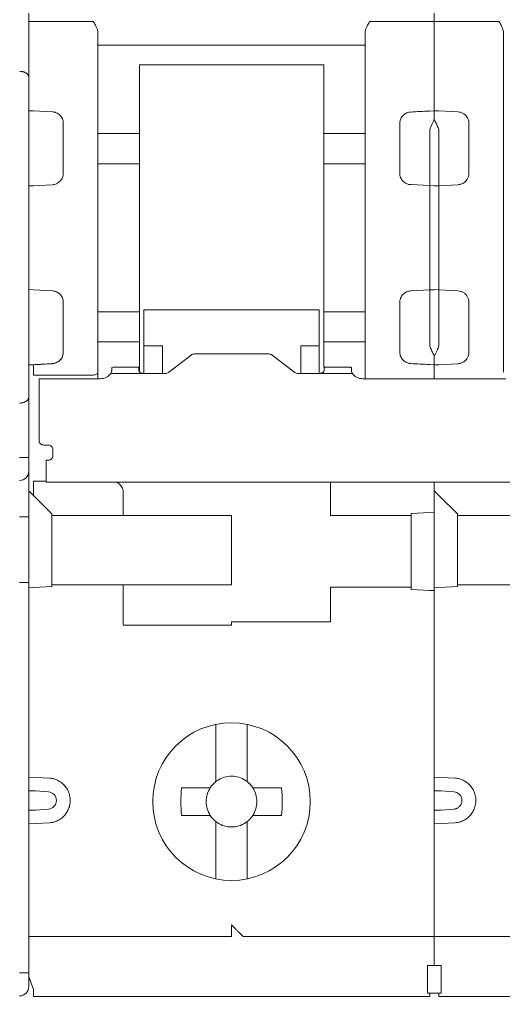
# Model space of a CAD drawing. Header units: millimetres. Extents: x 1359 to 3577, y 1336 to 3557.
# Drawn here: x 3147.09 to 3168.09, y 2687.53 to 2729.9 of the extents above; entities that cross this region are included whole.
import ezdxf

# ---------------------------------------------------------------- set-up
doc = ezdxf.new("R2010")
doc.units = ezdxf.units.MM
doc.layers.add('000-PI-Oprema', color=30, linetype='Continuous', lineweight=5)

msp = doc.modelspace()

# ---------------------------------------------------------------- linework, layer by layer
at = {"layer": '000-PI-Oprema', "color": 0, "lineweight": 0}
for p, q in [((3147.491, 2729.814), (3147.491, 2754.131)), ((3165.091, 2753.981), (3165.091, 2729.814)), ((3147.691, 2729.814), (3147.491, 2729.814)), ((3147.691, 2729.814), (3150.291, 2729.814)), ((3162.291, 2729.814), (3164.891, 2729.814)), ((3165.091, 2729.814), (3164.891, 2729.814)), ((3165.091, 2729.814), (3165.091, 2728.572)), ((3165.291, 2729.814), (3165.091, 2729.814)), ((3165.291, 2729.814), (3167.891, 2729.814)), ((3150.491, 2728.783), (3162.091, 2728.783)), ((3165.091, 2728.572), (3165.091, 2725.939)), ((3152.291, 2727.937), (3160.291, 2727.937)), ((3147.537, 2725.938), (3147.509, 2725.939)), ((3147.691, 2725.933), (3147.537, 2725.938)), ((3148.517, 2725.892), (3147.691, 2725.935)), ((3147.691, 2725.933), (3147.691, 2725.935)), ((3148.517, 2725.886), (3148.517, 2725.892)), ((3164.891, 2725.928), (3165.072, 2725.937)), ((3165.137, 2725.938), (3165.109, 2725.939)), ((3165.291, 2725.933), (3165.137, 2725.938)), ((3166.117, 2725.892), (3165.291, 2725.935)), ((3166.117, 2725.892), (3166.117, 2725.886)), ((3147.491, 2722.679), (3147.491, 2725.556)), ((3150.491, 2724.948), (3152.291, 2724.948)), ((3162.091, 2724.948), (3160.291, 2724.948)), ((3164.891, 2725.119), (3164.891, 2722.692)), ((3165.291, 2722.69), (3165.291, 2725.121)), ((3150.491, 2723.637), (3152.291, 2723.637)), ((3160.291, 2723.637), (3162.091, 2723.637)), ((3147.491, 2722.679), (3147.691, 2722.69)), ((3147.691, 2722.69), (3148.517, 2722.733)), ((3164.891, 2722.692), (3164.065, 2722.735)), ((3164.891, 2722.692), (3165.091, 2722.681)), ((3165.291, 2722.69), (3165.091, 2722.679)), ((3166.117, 2722.733), (3165.291, 2722.69)), ((3147.691, 2718.173), (3147.491, 2718.183)), ((3147.491, 2717.131), (3147.491, 2718.183)), ((3148.517, 2718.129), (3147.691, 2718.173)), ((3164.065, 2718.128), (3164.891, 2718.171)), ((3165.091, 2718.181), (3164.891, 2718.171)), ((3164.891, 2718.171), (3164.891, 2715.743)), ((3165.091, 2718.183), (3165.291, 2718.173)), ((3165.291, 2718.173), (3166.117, 2718.129)), ((3165.291, 2715.741), (3165.291, 2718.173)), ((3152.491, 2717.302), (3152.491, 2715.751)), ((3160.091, 2717.302), (3152.491, 2717.302)), ((3160.091, 2715.751), (3160.091, 2717.302)), ((3150.491, 2717.225), (3152.291, 2717.225)), ((3162.091, 2717.225), (3160.291, 2717.225)), ((3152.291, 2715.915), (3150.491, 2715.915)), ((3152.291, 2714.631), (3152.291, 2715.915)), ((3153.291, 2715.751), (3152.491, 2715.751)), ((3152.491, 2714.549), (3152.491, 2715.751)), ((3153.291, 2714.549), (3153.291, 2715.751)), ((3160.091, 2715.751), (3159.291, 2715.751)), ((3159.291, 2714.549), (3159.291, 2715.751)), ((3160.091, 2715.751), (3160.091, 2714.549)), ((3160.291, 2714.824), (3160.291, 2715.915)), ((3160.291, 2715.915), (3162.091, 2715.915)), ((3153.55, 2714.594), (3154.533, 2715.347)), ((3154.674, 2715.392), (3157.908, 2715.392)), ((3158.05, 2715.347), (3159.033, 2714.594)), ((3147.509, 2714.923), (3148.517, 2714.976)), ((3147.691, 2714.927), (3147.691, 2714.929)), ((3148.517, 2714.97), (3148.517, 2714.976)), ((3151.091, 2714.726), (3151.091, 2714.804)), ((3152.074, 2714.822), (3151.291, 2714.822)), ((3152.274, 2714.804), (3152.274, 2714.726)), ((3160.308, 2714.804), (3160.308, 2714.726)), ((3161.292, 2714.822), (3160.508, 2714.822)), ((3161.492, 2714.804), (3161.492, 2714.726)), ((3162.091, 2714.331), (3162.091, 2714.754)), ((3165.072, 2714.925), (3164.891, 2714.935)), ((3165.091, 2714.924), (3165.091, 2714.32)), ((3165.137, 2714.924), (3165.291, 2714.929)), ((3165.291, 2714.927), (3166.117, 2714.97)), ((3165.291, 2714.929), (3165.291, 2714.927)), ((3150.291, 2714.479), (3147.691, 2714.479)), ((3147.941, 2713.707), (3147.941, 2714.32)), ((3147.941, 2714.32), (3150.591, 2714.32)), ((3150.491, 2714.602), (3150.491, 2714.32)), ((3152.474, 2714.549), (3151.049, 2714.549)), ((3152.474, 2714.549), (3153.408, 2714.549)), ((3159.174, 2714.549), (3160.108, 2714.549)), ((3161.533, 2714.549), (3160.108, 2714.549)), ((3161.992, 2714.32), (3168.191, 2714.32)), ((3147.941, 2713.05), (3147.941, 2711.641)), ((3148.341, 2711.442), (3148.141, 2711.442)), ((3147.491, 2710.731), (3147.491, 2711.048)), ((3148.541, 2710.993), (3148.541, 2711.242)), ((3147.491, 2709.457), (3147.491, 2710.731)), ((3148.241, 2710.788), (3148.341, 2710.788)), ((3148.241, 2710.744), (3148.241, 2710.788)), ((3148.241, 2710.744), (3148.241, 2710.655)), ((3148.241, 2709.881), (3147.691, 2709.881)), ((3148.241, 2709.833), (3152.341, 2709.833)), ((3152.341, 2709.834), (3177.841, 2709.834)), ((3160.591, 2708.381), (3160.591, 2709.834)), ((3165.091, 2709.834), (3165.091, 2709.457)), ((3147.491, 2705.281), (3147.491, 2709.457)), ((3147.491, 2709.457), (3147.691, 2709.257)), ((3147.691, 2709.257), (3147.691, 2709.381)), ((3147.691, 2709.257), (3148.491, 2708.457)), ((3151.591, 2708.381), (3151.591, 2709.381)), ((3165.091, 2709.457), (3165.291, 2709.257)), ((3165.091, 2708.534), (3165.091, 2709.457)), ((3165.291, 2709.257), (3166.091, 2708.457)), ((3148.491, 2708.457), (3148.491, 2708.381)), ((3151.591, 2708.381), (3148.491, 2708.381)), ((3148.491, 2708.381), (3148.491, 2705.381)), ((3151.591, 2708.381), (3151.991, 2708.381)), ((3151.991, 2708.381), (3156.291, 2708.381)), ((3156.291, 2708.381), (3156.291, 2705.381)), ((3160.991, 2708.381), (3160.591, 2708.381)), ((3160.991, 2708.381), (3164.091, 2708.381)), ((3164.091, 2708.481), (3164.891, 2708.523)), ((3164.091, 2708.481), (3164.091, 2708.381)), ((3164.091, 2708.381), (3164.091, 2705.281)), ((3165.091, 2708.534), (3164.891, 2708.523)), ((3165.091, 2708.534), (3165.091, 2705.281)), ((3166.091, 2708.457), (3166.091, 2708.381)), ((3166.091, 2708.381), (3169.191, 2708.381)), ((3166.091, 2708.381), (3166.091, 2705.381)), ((3147.491, 2706.281), (3147.486, 2706.286)), ((3147.491, 2705.253), (3147.691, 2705.263)), ((3147.491, 2705.253), (3147.491, 2697.358)), ((3148.491, 2705.305), (3147.691, 2705.263)), ((3148.491, 2705.381), (3148.491, 2705.305)), ((3151.591, 2705.381), (3148.491, 2705.381)), ((3151.591, 2703.631), (3151.591, 2705.381)), ((3151.591, 2705.381), (3151.991, 2705.381)), ((3156.291, 2705.381), (3151.991, 2705.381)), ((3160.991, 2705.281), (3160.591, 2705.281)), ((3160.591, 2705.281), (3160.591, 2703.781)), ((3164.091, 2705.281), (3160.991, 2705.281)), ((3164.091, 2705.181), (3164.091, 2705.281)), ((3164.891, 2705.139), (3164.091, 2705.181)), ((3164.891, 2705.139), (3165.091, 2705.129)), ((3165.091, 2705.253), (3165.091, 2705.281)), ((3165.091, 2705.253), (3165.291, 2705.263)), ((3165.091, 2705.253), (3165.091, 2705.129)), ((3165.091, 2697.358), (3165.091, 2705.129)), ((3166.091, 2705.305), (3165.291, 2705.263)), ((3166.091, 2705.381), (3166.091, 2705.305)), ((3169.191, 2705.381), (3166.091, 2705.381)), ((3156.291, 2703.781), (3156.291, 2703.631)), ((3160.591, 2703.781), (3156.291, 2703.781)), ((3156.291, 2703.631), (3151.591, 2703.631)), ((3147.486, 2701.276), (3147.491, 2701.281)), ((3155.616, 2699.32), (3155.616, 2699.257)), ((3155.616, 2699.257), (3155.616, 2697.138)), ((3156.966, 2699.257), (3156.966, 2699.32)), ((3156.966, 2697.138), (3156.966, 2699.257)), ((3147.491, 2697.184), (3147.491, 2697.357)), ((3165.091, 2697.358), (3165.091, 2694.705)), ((3148.401, 2697.003), (3147.491, 2697.041)), ((3155.616, 2697.138), (3155.616, 2696.85)), ((3156.966, 2697.138), (3156.966, 2696.85)), ((3166.001, 2697.003), (3165.091, 2697.041)), ((3154.127, 2696.581), (3154.985, 2696.581)), ((3158.455, 2696.581), (3157.597, 2696.581)), ((3147.491, 2695.609), (3147.491, 2696.454)), ((3147.791, 2696.454), (3148.349, 2696.405)), ((3165.391, 2696.454), (3165.949, 2696.405)), ((3148.349, 2695.658), (3147.791, 2695.609)), ((3165.391, 2695.609), (3165.949, 2695.658)), ((3154.985, 2695.381), (3154.127, 2695.381)), ((3158.455, 2695.381), (3157.597, 2695.381)), ((3147.491, 2695.022), (3148.401, 2695.06)), ((3155.616, 2695.113), (3155.616, 2694.825)), ((3155.616, 2694.825), (3155.616, 2692.705)), ((3156.966, 2695.113), (3156.966, 2694.825)), ((3156.966, 2692.705), (3156.966, 2694.825)), ((3165.091, 2695.022), (3166.001, 2695.06)), ((3147.491, 2694.705), (3147.491, 2694.759)), ((3147.491, 2694.705), (3147.491, 2690.981)), ((3165.091, 2690.981), (3165.091, 2694.705)), ((3155.616, 2692.705), (3155.616, 2692.631)), ((3156.966, 2692.631), (3156.966, 2692.705)), ((3147.491, 2690.981), (3147.491, 2688.381)), ((3165.091, 2690.981), (3165.091, 2688.881)), ((3147.491, 2690.131), (3156.291, 2690.131)), ((3165.091, 2690.131), (3156.791, 2690.131)), ((3173.891, 2690.131), (3165.091, 2690.131)), ((3165.391, 2688.881), (3164.791, 2688.881)), ((3147.491, 2688.381), (3147.691, 2687.832)), ((3164.891, 2687.681), (3164.791, 2687.681)), ((3165.291, 2687.681), (3164.891, 2687.681)), ((3165.391, 2687.681), (3165.291, 2687.681)), ((3152.491, 2687.531), (3147.691, 2687.531)), ((3160.111, 2687.531), (3152.491, 2687.531)), ((3164.891, 2687.531), (3160.111, 2687.531)), ((3170.091, 2687.531), (3165.291, 2687.531))]:
    msp.add_line(p, q, dxfattribs=at)
at = {"layer": '000-PI-Oprema', "color": 0, "linetype": 'ByBlock', "lineweight": 0}
for p, q in [((3147.491, 2754.007), (3147.491, 2727.396)), ((3147.491, 2754.007), (3147.491, 2727.396)), ((3147.491, 2727.396), (3147.491, 2713.518)), ((3147.491, 2713.518), (3147.491, 2710.907)), ((3147.491, 2710.907), (3147.091, 2710.907)), ((3147.491, 2710.907), (3147.491, 2710.307)), ((3147.491, 2710.307), (3147.491, 2708.332)), ((3147.491, 2708.332), (3147.091, 2708.332)), ((3147.491, 2708.332), (3147.491, 2705.482)), ((3147.091, 2705.482), (3147.491, 2705.482)), ((3147.491, 2705.482), (3147.491, 2688.557)), ((3147.491, 2688.557), (3147.091, 2688.557)), ((3147.491, 2688.557), (3147.491, 2687.957))]:
    msp.add_line(p, q, dxfattribs=at)
at = {"layer": '000-PI-Oprema', "color": 0, "lineweight": 0, "flags": 128}
msp.add_lwpolyline([(3150.491, 2714.602), (3150.487, 2714.578), (3150.476, 2714.555), (3150.458, 2714.534), (3150.433, 2714.515), (3150.402, 2714.5), (3150.368, 2714.489), (3150.33, 2714.482), (3150.291, 2714.479)], dxfattribs=at)
at = {"layer": '000-PI-Oprema', "color": 0, "lineweight": 0}
msp.add_circle((3156.291, 2695.981), 3.418, dxfattribs=at)
at = {"layer": '000-PI-Oprema', "color": 0, "linetype": 'ByBlock', "lineweight": 0}
for centre in [(3147.091, 2710.307), (3147.091, 2687.957)]:
    msp.add_arc(centre, 0.4, 270, 0, dxfattribs=at)
at = {"layer": '000-PI-Oprema', "color": 0, "lineweight": 0}
for start, end in [(136.9319, 146.9443), (135, 136.9319), (133.0681, 135), (123.0557, 133.0681), (46.9319, 56.9443), (33.0557, 43.0681), (213.0557, 223.0681), (223.0681, 225), (315, 316.9319), (316.9319, 326.9443), (225, 226.9319), (226.9319, 236.9443), (303.0557, 313.0681)]:
    msp.add_arc((3156.291, 2695.981), 1.1, start, end, dxfattribs=at)
for points, knots in [([(3147.491, 2728.572), (3147.491, 2728.586), (3147.491, 2728.612), (3147.491, 2728.659), (3147.491, 2728.712), (3147.491, 2728.792), (3147.491, 2728.907), (3147.491, 2729.067), (3147.491, 2729.243), (3147.491, 2729.43), (3147.491, 2729.621), (3147.491, 2729.75), (3147.491, 2729.814)], [0, 0, 0, 0, 0.061391, 0.122427, 0.18342, 0.24468, 0.372209, 0.500076, 0.627605, 0.755472, 0.877481, 1, 1, 1, 1]), ([(3150.291, 2729.814), (3150.325, 2729.761), (3150.372, 2729.687), (3150.423, 2729.588), (3150.457, 2729.51), (3150.484, 2729.423), (3150.489, 2729.356), (3150.491, 2729.324)], [0, 0, 0, 0, 0.350015, 0.493309, 0.624855, 0.821183, 1, 1, 1, 1]), ([(3162.091, 2729.324), (3162.092, 2729.345), (3162.094, 2729.389), (3162.109, 2729.455), (3162.13, 2729.521), (3162.16, 2729.588), (3162.211, 2729.687), (3162.258, 2729.762), (3162.291, 2729.814)], [0, 0, 0, 0, 0.117446, 0.242847, 0.378002, 0.506391, 0.652474, 1, 1, 1, 1]), ([(3167.891, 2729.814), (3167.925, 2729.761), (3167.972, 2729.687), (3168.023, 2729.587), (3168.057, 2729.51), (3168.084, 2729.423), (3168.089, 2729.356), (3168.091, 2729.324)], [0, 0, 0, 0, 0.350596, 0.493868, 0.625405, 0.821427, 1, 1, 1, 1]), ([(3150.491, 2729.17), (3150.491, 2729.13), (3150.491, 2729.049), (3150.491, 2728.918), (3150.491, 2728.778), (3150.491, 2728.631), (3150.491, 2728.475), (3150.491, 2728.31), (3150.491, 2728.138), (3150.491, 2727.897), (3150.491, 2727.578), (3150.491, 2727.167), (3150.491, 2726.73), (3150.491, 2726.417), (3150.491, 2726.26)], [0, 0, 0, 0, 0.062736, 0.125281, 0.187695, 0.250043, 0.312387, 0.374792, 0.437318, 0.500031, 0.625212, 0.749931, 0.874692, 1, 1, 1, 1]), ([(3162.091, 2729.17), (3162.091, 2729.18), (3162.091, 2729.199), (3162.091, 2729.235), (3162.091, 2729.277), (3162.091, 2729.308), (3162.091, 2729.324)], [0, 0, 0, 0, 0.251193, 0.5, 0.748807, 1, 1, 1, 1]), ([(3162.091, 2726.108), (3162.091, 2726.192), (3162.091, 2726.358), (3162.091, 2726.6), (3162.091, 2726.835), (3162.091, 2727.062), (3162.091, 2727.282), (3162.091, 2727.495), (3162.091, 2727.701), (3162.091, 2727.965), (3162.091, 2728.274), (3162.091, 2728.61), (3162.091, 2728.914), (3162.091, 2729.085), (3162.091, 2729.17)], [0, 0, 0, 0, 0.062754, 0.125301, 0.187708, 0.250043, 0.312375, 0.374772, 0.437302, 0.500033, 0.625237, 0.749935, 0.874674, 1, 1, 1, 1]), ([(3168.091, 2729.324), (3168.091, 2729.308), (3168.091, 2729.277), (3168.091, 2729.235), (3168.091, 2729.199), (3168.091, 2729.18), (3168.091, 2729.17)], [0, 0, 0, 0, 0.251193, 0.5, 0.748807, 1, 1, 1, 1]), ([(3168.091, 2729.17), (3168.091, 2729.13), (3168.091, 2729.049), (3168.091, 2728.918), (3168.091, 2728.778), (3168.091, 2728.631), (3168.091, 2728.475), (3168.091, 2728.31), (3168.091, 2728.138), (3168.091, 2727.897), (3168.091, 2727.578), (3168.091, 2727.167), (3168.091, 2726.73), (3168.091, 2726.417), (3168.091, 2726.26)], [0, 0, 0, 0, 0.062736, 0.125281, 0.187695, 0.250043, 0.312387, 0.374792, 0.437318, 0.500031, 0.625212, 0.749931, 0.874692, 1, 1, 1, 1]), ([(3147.491, 2725.939), (3147.491, 2726.01), (3147.491, 2726.153), (3147.491, 2726.359), (3147.491, 2726.56), (3147.491, 2726.755), (3147.491, 2726.943), (3147.491, 2727.126), (3147.491, 2727.302), (3147.491, 2727.529), (3147.491, 2727.795), (3147.491, 2728.085), (3147.491, 2728.348), (3147.491, 2728.497), (3147.491, 2728.572)], [0, 0, 0, 0, 0.062728, 0.125271, 0.18769, 0.250045, 0.312396, 0.374804, 0.437328, 0.500029, 0.625194, 0.749922, 0.874696, 1, 1, 1, 1]), ([(3152.291, 2727.937), (3152.291, 2727.896), (3152.291, 2727.813), (3152.291, 2727.695), (3152.291, 2727.582), (3152.291, 2727.439), (3152.291, 2727.274), (3152.291, 2727.166), (3152.291, 2727.113)], [0, 0, 0, 0, 0.125424, 0.250193, 0.374902, 0.500146, 0.749703, 1, 1, 1, 1]), ([(3160.291, 2727.113), (3160.291, 2727.139), (3160.291, 2727.191), (3160.291, 2727.279), (3160.291, 2727.373), (3160.291, 2727.508), (3160.291, 2727.692), (3160.291, 2727.855), (3160.291, 2727.937)], [0, 0, 0, 0, 0.125424, 0.250193, 0.374902, 0.500146, 0.749703, 1, 1, 1, 1]), ([(3160.291, 2724.948), (3160.291, 2725.019), (3160.291, 2725.161), (3160.291, 2725.367), (3160.291, 2725.568), (3160.291, 2725.764), (3160.291, 2725.954), (3160.291, 2726.2), (3160.291, 2726.492), (3160.291, 2726.819), (3160.291, 2727.015), (3160.291, 2727.113)], [0, 0, 0, 0, 0.083508, 0.166833, 0.25006, 0.333277, 0.416572, 0.500032, 0.666688, 0.83311, 1, 1, 1, 1]), ([(3150.491, 2726.26), (3150.491, 2726.196), (3150.491, 2726.069), (3150.491, 2725.87), (3150.491, 2725.668), (3150.491, 2725.46), (3150.491, 2725.248), (3150.491, 2725.031), (3150.491, 2724.809), (3150.491, 2724.658), (3150.491, 2724.583)], [0, 0, 0, 0, 0.12575, 0.250858, 0.375537, 0.5, 0.624463, 0.749142, 0.87425, 1, 1, 1, 1]), ([(3168.091, 2726.26), (3168.091, 2726.196), (3168.091, 2726.069), (3168.091, 2725.87), (3168.091, 2725.668), (3168.091, 2725.46), (3168.091, 2725.248), (3168.091, 2725.031), (3168.091, 2724.809), (3168.091, 2724.658), (3168.091, 2724.583)], [0, 0, 0, 0, 0.12575, 0.250858, 0.375537, 0.5, 0.624463, 0.749142, 0.87425, 1, 1, 1, 1]), ([(3148.517, 2725.892), (3148.537, 2725.89), (3148.576, 2725.887), (3148.632, 2725.874), (3148.698, 2725.85), (3148.77, 2725.811), (3148.844, 2725.752), (3148.907, 2725.678), (3148.954, 2725.591), (3148.985, 2725.495), (3148.989, 2725.428), (3148.991, 2725.394)], [0, 0, 0, 0, 0.071618, 0.143308, 0.216363, 0.334035, 0.455285, 0.587191, 0.721903, 0.860899, 1, 1, 1, 1]), ([(3162.091, 2724.715), (3162.091, 2724.786), (3162.091, 2724.928), (3162.091, 2725.136), (3162.091, 2725.34), (3162.091, 2725.539), (3162.091, 2725.734), (3162.091, 2725.924), (3162.091, 2726.047), (3162.091, 2726.108)], [0, 0, 0, 0, 0.143512, 0.28637, 0.428834, 0.571166, 0.71363, 0.856488, 1, 1, 1, 1]), ([(3163.591, 2725.385), (3163.592, 2725.408), (3163.594, 2725.453), (3163.608, 2725.519), (3163.634, 2725.593), (3163.677, 2725.671), (3163.739, 2725.745), (3163.813, 2725.804), (3163.894, 2725.847), (3163.978, 2725.876), (3164.036, 2725.882), (3164.065, 2725.885)], [0, 0, 0, 0, 0.093221, 0.185813, 0.279137, 0.41434, 0.546905, 0.668022, 0.785627, 0.893606, 1, 1, 1, 1]), ([(3166.591, 2725.394), (3166.59, 2725.417), (3166.589, 2725.462), (3166.574, 2725.528), (3166.549, 2725.601), (3166.506, 2725.678), (3166.437, 2725.76), (3166.345, 2725.829), (3166.233, 2725.878), (3166.155, 2725.888), (3166.117, 2725.892)], [0, 0, 0, 0, 0.092601, 0.18543, 0.278489, 0.413813, 0.545287, 0.709927, 0.860804, 1, 1, 1, 1]), ([(3164.891, 2725.119), (3164.904, 2725.151), (3164.931, 2725.22), (3164.977, 2725.326), (3165.031, 2725.442), (3165.07, 2725.516), (3165.091, 2725.555)], [0, 0, 0, 0, 0.193415, 0.424448, 0.693252, 1, 1, 1, 1]), ([(3165.291, 2725.121), (3165.279, 2725.153), (3165.254, 2725.216), (3165.215, 2725.307), (3165.175, 2725.394), (3165.133, 2725.478), (3165.105, 2725.53), (3165.091, 2725.556)], [0, 0, 0, 0, 0.194202, 0.390464, 0.589612, 0.792498, 1, 1, 1, 1]), ([(3152.291, 2724.948), (3152.291, 2724.899), (3152.291, 2724.801), (3152.291, 2724.585), (3152.291, 2724.346), (3152.291, 2724.101), (3152.291, 2723.881), (3152.291, 2723.716), (3152.291, 2723.66), (3152.291, 2723.637)], [0, 0, 0, 0, 0.150243, 0.300485, 0.450729, 0.600973, 0.751216, 0.901461, 1, 1, 1, 1]), ([(3160.291, 2724.948), (3160.291, 2724.899), (3160.291, 2724.801), (3160.291, 2724.585), (3160.291, 2724.346), (3160.291, 2724.101), (3160.291, 2723.881), (3160.291, 2723.716), (3160.291, 2723.66), (3160.291, 2723.637)], [0, 0, 0, 0, 0.150243, 0.300485, 0.450729, 0.600973, 0.751216, 0.901461, 1, 1, 1, 1]), ([(3148.991, 2723.232), (3148.991, 2723.352), (3148.991, 2723.591), (3148.991, 2723.946), (3148.991, 2724.299), (3148.991, 2724.531), (3148.991, 2724.647)], [0, 0, 0, 0, 0.2501, 0.5, 0.7499, 1, 1, 1, 1]), ([(3150.491, 2724.583), (3150.491, 2724.472), (3150.491, 2724.25), (3150.491, 2723.915), (3150.491, 2723.577), (3150.491, 2723.237), (3150.491, 2722.895), (3150.491, 2722.316), (3150.491, 2721.496), (3150.491, 2720.431), (3150.491, 2719.367), (3150.491, 2718.431), (3150.491, 2717.625), (3150.491, 2716.946), (3150.491, 2716.502), (3150.491, 2716.28)], [0, 0, 0, 0, 0.041447, 0.082829, 0.124176, 0.16552, 0.206891, 0.248321, 0.374134, 0.500011, 0.625824, 0.751702, 0.834467, 0.91715, 1, 1, 1, 1]), ([(3162.091, 2716.148), (3162.091, 2716.262), (3162.091, 2716.49), (3162.091, 2716.835), (3162.091, 2717.183), (3162.091, 2717.533), (3162.091, 2717.887), (3162.091, 2718.484), (3162.091, 2719.331), (3162.091, 2720.431), (3162.091, 2721.531), (3162.091, 2722.498), (3162.091, 2723.33), (3162.091, 2724.03), (3162.091, 2724.486), (3162.091, 2724.715)], [0, 0, 0, 0, 0.041431, 0.082793, 0.124119, 0.165441, 0.206793, 0.248207, 0.374079, 0.500012, 0.625883, 0.751817, 0.834548, 0.917188, 1, 1, 1, 1]), ([(3168.091, 2724.583), (3168.091, 2724.472), (3168.091, 2724.25), (3168.091, 2723.915), (3168.091, 2723.577), (3168.091, 2723.237), (3168.091, 2722.895), (3168.091, 2722.316), (3168.091, 2721.496), (3168.091, 2720.431), (3168.091, 2719.367), (3168.091, 2718.431), (3168.091, 2717.625), (3168.091, 2716.946), (3168.091, 2716.502), (3168.091, 2716.28)], [0, 0, 0, 0, 0.041447, 0.082829, 0.124176, 0.16552, 0.206891, 0.248321, 0.374134, 0.500011, 0.625824, 0.751702, 0.834467, 0.91715, 1, 1, 1, 1]), ([(3152.291, 2723.637), (3152.291, 2723.554), (3152.291, 2723.387), (3152.291, 2723.132), (3152.291, 2722.875), (3152.291, 2722.615), (3152.291, 2722.352), (3152.291, 2721.905), (3152.291, 2721.265), (3152.291, 2720.431), (3152.291, 2719.598), (3152.291, 2718.869), (3152.291, 2718.247), (3152.291, 2717.728), (3152.291, 2717.393), (3152.291, 2717.225)], [0, 0, 0, 0, 0.041319, 0.082538, 0.123706, 0.164869, 0.206076, 0.247373, 0.373654, 0.500018, 0.626299, 0.752662, 0.835118, 0.917437, 1, 1, 1, 1]), ([(3160.291, 2723.637), (3160.291, 2722.63), (3160.291, 2721.531), (3160.291, 2719.332), (3160.291, 2718.233), (3160.291, 2717.225)], [0, 0, 0, 0, 0.5, 0.5, 1, 1, 1, 1]), ([(3148.991, 2723.232), (3148.991, 2723.211), (3148.989, 2723.169), (3148.976, 2723.106), (3148.953, 2723.035), (3148.914, 2722.96), (3148.855, 2722.885), (3148.783, 2722.822), (3148.701, 2722.775), (3148.611, 2722.743), (3148.549, 2722.736), (3148.517, 2722.733)], [0, 0, 0, 0, 0.085507, 0.170147, 0.255273, 0.381189, 0.506725, 0.630753, 0.754527, 0.877113, 1, 1, 1, 1]), ([(3164.065, 2722.735), (3164.044, 2722.737), (3164.002, 2722.74), (3163.941, 2722.756), (3163.873, 2722.782), (3163.8, 2722.824), (3163.728, 2722.887), (3163.669, 2722.961), (3163.625, 2723.046), (3163.596, 2723.138), (3163.593, 2723.202), (3163.591, 2723.234)], [0, 0, 0, 0, 0.082209, 0.16366, 0.245689, 0.369303, 0.493372, 0.618767, 0.744744, 0.872104, 1, 1, 1, 1]), ([(3166.117, 2722.733), (3166.138, 2722.735), (3166.179, 2722.739), (3166.24, 2722.754), (3166.298, 2722.776), (3166.354, 2722.806), (3166.406, 2722.842), (3166.465, 2722.897), (3166.527, 2722.978), (3166.58, 2723.095), (3166.587, 2723.185), (3166.591, 2723.232)], [0, 0, 0, 0, 0.080411, 0.161533, 0.243405, 0.326066, 0.409552, 0.493901, 0.642123, 0.810797, 1, 1, 1, 1]), ([(3147.491, 2718.183), (3147.491, 2718.289), (3147.491, 2718.502), (3147.491, 2718.821), (3147.491, 2719.142), (3147.491, 2719.463), (3147.491, 2719.785), (3147.491, 2720.108), (3147.491, 2720.512), (3147.491, 2720.997), (3147.491, 2721.56), (3147.491, 2722.122), (3147.491, 2722.493), (3147.491, 2722.679)], [0, 0, 0, 0, 0.071572, 0.143012, 0.214372, 0.285701, 0.357051, 0.428472, 0.500015, 0.625079, 0.749917, 0.8748, 1, 1, 1, 1]), ([(3164.891, 2722.692), (3164.891, 2722.585), (3164.891, 2722.371), (3164.891, 2722.049), (3164.891, 2721.727), (3164.891, 2721.404), (3164.891, 2721.08), (3164.891, 2720.756), (3164.891, 2720.35), (3164.891, 2719.863), (3164.891, 2719.297), (3164.891, 2718.732), (3164.891, 2718.358), (3164.891, 2718.171)], [0, 0, 0, 0, 0.071556, 0.142997, 0.214365, 0.285706, 0.357065, 0.428486, 0.500013, 0.625062, 0.749916, 0.874816, 1, 1, 1, 1]), ([(3148.517, 2718.129), (3148.538, 2718.128), (3148.58, 2718.124), (3148.641, 2718.108), (3148.71, 2718.082), (3148.783, 2718.04), (3148.855, 2717.978), (3148.914, 2717.903), (3148.958, 2717.818), (3148.986, 2717.726), (3148.99, 2717.662), (3148.991, 2717.63)], [0, 0, 0, 0, 0.082205, 0.163652, 0.245679, 0.369354, 0.493482, 0.618917, 0.744935, 0.872201, 1, 1, 1, 1]), ([(3163.591, 2717.628), (3163.592, 2717.65), (3163.594, 2717.692), (3163.606, 2717.755), (3163.63, 2717.826), (3163.669, 2717.901), (3163.728, 2717.976), (3163.8, 2718.038), (3163.882, 2718.085), (3163.971, 2718.118), (3164.034, 2718.124), (3164.065, 2718.128)], [0, 0, 0, 0, 0.085573, 0.170275, 0.255463, 0.381339, 0.506835, 0.630803, 0.754517, 0.877108, 1, 1, 1, 1]), ([(3166.591, 2717.63), (3166.59, 2717.654), (3166.588, 2717.702), (3166.573, 2717.77), (3166.551, 2717.831), (3166.522, 2717.886), (3166.489, 2717.934), (3166.437, 2717.995), (3166.357, 2718.06), (3166.241, 2718.114), (3166.159, 2718.124), (3166.117, 2718.129)], [0, 0, 0, 0, 0.097376, 0.189595, 0.276665, 0.358598, 0.435408, 0.507112, 0.674555, 0.83875, 1, 1, 1, 1]), ([(3148.991, 2716.215), (3148.991, 2716.331), (3148.991, 2716.564), (3148.991, 2716.917), (3148.991, 2717.272), (3148.991, 2717.511), (3148.991, 2717.63)], [0, 0, 0, 0, 0.2501, 0.5, 0.7499, 1, 1, 1, 1]), ([(3147.491, 2715.306), (3147.491, 2715.306), (3147.491, 2715.633), (3147.491, 2716.016), (3147.491, 2716.505), (3147.491, 2716.859), (3147.491, 2717.088), (3147.491, 2717.117), (3147.491, 2717.131)], [0, 0, 0, 0, 0.008736, 0.206989, 0.405242, 0.603494, 0.801747, 1, 1, 1, 1]), ([(3152.291, 2717.225), (3152.291, 2717.203), (3152.291, 2717.147), (3152.291, 2716.982), (3152.291, 2716.762), (3152.291, 2716.517), (3152.291, 2716.277), (3152.291, 2716.062), (3152.291, 2715.964), (3152.291, 2715.915)], [0, 0, 0, 0, 0.098539, 0.248784, 0.399027, 0.54927, 0.699515, 0.849757, 1, 1, 1, 1]), ([(3160.291, 2717.225), (3160.291, 2717.203), (3160.291, 2717.147), (3160.291, 2716.982), (3160.291, 2716.762), (3160.291, 2716.517), (3160.291, 2716.277), (3160.291, 2716.062), (3160.291, 2715.964), (3160.291, 2715.915)], [0, 0, 0, 0, 0.098539, 0.248784, 0.399027, 0.54927, 0.699515, 0.849757, 1, 1, 1, 1]), ([(3148.991, 2715.468), (3148.991, 2715.529), (3148.991, 2715.65), (3148.991, 2715.836), (3148.991, 2716.024), (3148.991, 2716.151), (3148.991, 2716.215)], [0, 0, 0, 0, 0.25014, 0.5, 0.74986, 1, 1, 1, 1]), ([(3150.491, 2716.28), (3150.491, 2716.204), (3150.491, 2716.053), (3150.491, 2715.832), (3150.491, 2715.615), (3150.491, 2715.403), (3150.491, 2715.195), (3150.491, 2714.992), (3150.491, 2714.794), (3150.491, 2714.666), (3150.491, 2714.602)], [0, 0, 0, 0, 0.12575, 0.250858, 0.375537, 0.5, 0.624463, 0.749142, 0.87425, 1, 1, 1, 1]), ([(3162.091, 2714.754), (3162.091, 2714.816), (3162.091, 2714.938), (3162.091, 2715.128), (3162.091, 2715.323), (3162.091, 2715.522), (3162.091, 2715.726), (3162.091, 2715.935), (3162.091, 2716.077), (3162.091, 2716.148)], [0, 0, 0, 0, 0.143512, 0.28637, 0.428834, 0.571166, 0.71363, 0.856488, 1, 1, 1, 1]), ([(3168.091, 2716.28), (3168.091, 2716.204), (3168.091, 2716.053), (3168.091, 2715.832), (3168.091, 2715.615), (3168.091, 2715.403), (3168.091, 2715.195), (3168.091, 2714.992), (3168.091, 2714.794), (3168.091, 2714.666), (3168.091, 2714.602)], [0, 0, 0, 0, 0.12575, 0.250858, 0.375537, 0.5, 0.624463, 0.749142, 0.87425, 1, 1, 1, 1]), ([(3164.891, 2715.743), (3164.904, 2715.712), (3164.929, 2715.648), (3164.968, 2715.557), (3165.008, 2715.47), (3165.049, 2715.386), (3165.077, 2715.334), (3165.091, 2715.308)], [0, 0, 0, 0, 0.1942, 0.390457, 0.5896, 0.792488, 1, 1, 1, 1]), ([(3165.291, 2715.741), (3165.279, 2715.71), (3165.251, 2715.641), (3165.205, 2715.535), (3165.151, 2715.419), (3165.112, 2715.345), (3165.091, 2715.306)], [0, 0, 0, 0, 0.193384, 0.424408, 0.693222, 1, 1, 1, 1]), ([(3148.517, 2714.976), (3148.559, 2714.978), (3148.605, 2714.986), (3148.705, 2715.02), (3148.758, 2715.047), (3148.858, 2715.129), (3148.904, 2715.184), (3148.972, 2715.318), (3148.991, 2715.396), (3148.991, 2715.476)], [0, 0, 0, 0, 0.25, 0.25, 0.5, 0.5, 0.75, 0.75, 1, 1, 1, 1]), ([(3148.517, 2714.97), (3148.536, 2714.972), (3148.574, 2714.975), (3148.63, 2714.988), (3148.686, 2715.008), (3148.74, 2715.035), (3148.793, 2715.069), (3148.85, 2715.118), (3148.913, 2715.192), (3148.96, 2715.285), (3148.987, 2715.382), (3148.99, 2715.439), (3148.991, 2715.468)], [0, 0, 0, 0, 0.068374, 0.139377, 0.213319, 0.290477, 0.371094, 0.455382, 0.587277, 0.761474, 0.880592, 1, 1, 1, 1]), ([(3164.065, 2714.978), (3164.046, 2714.98), (3164.007, 2714.983), (3163.951, 2714.996), (3163.885, 2715.02), (3163.813, 2715.058), (3163.739, 2715.118), (3163.676, 2715.192), (3163.629, 2715.279), (3163.597, 2715.376), (3163.593, 2715.443), (3163.591, 2715.477)], [0, 0, 0, 0, 0.070996, 0.142095, 0.214573, 0.332083, 0.453298, 0.585758, 0.72107, 0.860537, 1, 1, 1, 1]), ([(3166.117, 2714.97), (3166.136, 2714.972), (3166.174, 2714.975), (3166.23, 2714.988), (3166.286, 2715.008), (3166.34, 2715.035), (3166.393, 2715.069), (3166.45, 2715.118), (3166.513, 2715.192), (3166.56, 2715.285), (3166.587, 2715.382), (3166.59, 2715.439), (3166.591, 2715.468)], [0, 0, 0, 0, 0.068374, 0.139376, 0.213318, 0.290476, 0.371092, 0.45538, 0.587276, 0.76147, 0.88059, 1, 1, 1, 1]), ([(3147.491, 2712.29), (3147.491, 2712.327), (3147.491, 2712.4), (3147.491, 2712.52), (3147.491, 2712.647), (3147.491, 2712.781), (3147.491, 2712.922), (3147.491, 2713.071), (3147.491, 2713.227), (3147.491, 2713.445), (3147.491, 2713.733), (3147.491, 2714.105), (3147.491, 2714.5), (3147.491, 2714.782), (3147.491, 2714.924)], [0, 0, 0, 0, 0.062728, 0.125271, 0.18769, 0.250045, 0.312396, 0.374804, 0.437328, 0.500029, 0.625194, 0.749922, 0.874696, 1, 1, 1, 1]), ([(3147.691, 2714.929), (3147.665, 2714.928), (3147.612, 2714.927), (3147.562, 2714.925), (3147.537, 2714.924)], [0, 0, 0, 0, 0.508632, 1, 1, 1, 1]), ([(3151.091, 2714.804), (3151.091, 2714.809), (3151.113, 2714.814), (3151.187, 2714.82), (3151.239, 2714.822), (3151.291, 2714.822)], [0, 0, 0, 0, 0.5, 0.5, 1, 1, 1, 1]), ([(3151.091, 2714.676), (3151.091, 2714.684), (3151.091, 2714.701), (3151.091, 2714.718), (3151.091, 2714.723), (3151.091, 2714.726)], [0, 0, 0, 0, 0.334189, 0.665811, 1, 1, 1, 1]), ([(3152.274, 2714.804), (3152.274, 2714.806), (3152.272, 2714.808), (3152.26, 2714.811), (3152.242, 2714.814), (3152.209, 2714.818), (3152.153, 2714.821), (3152.101, 2714.822), (3152.074, 2714.822)], [0, 0, 0, 0, 0.128148, 0.251094, 0.373747, 0.501054, 0.748354, 1, 1, 1, 1]), ([(3160.508, 2714.822), (3160.495, 2714.822), (3160.469, 2714.822), (3160.431, 2714.821), (3160.396, 2714.819), (3160.357, 2714.816), (3160.316, 2714.811), (3160.311, 2714.807), (3160.308, 2714.804)], [0, 0, 0, 0, 0.128148, 0.251094, 0.373747, 0.501054, 0.748354, 1, 1, 1, 1]), ([(3161.492, 2714.804), (3161.491, 2714.806), (3161.489, 2714.808), (3161.478, 2714.811), (3161.459, 2714.814), (3161.426, 2714.818), (3161.371, 2714.821), (3161.318, 2714.822), (3161.292, 2714.822)], [0, 0, 0, 0, 0.128148, 0.251094, 0.373747, 0.501054, 0.748354, 1, 1, 1, 1]), ([(3161.492, 2714.726), (3161.492, 2714.723), (3161.492, 2714.718), (3161.492, 2714.701), (3161.492, 2714.684), (3161.492, 2714.676)], [0, 0, 0, 0, 0.334189, 0.665811, 1, 1, 1, 1]), ([(3150.591, 2714.32), (3150.688, 2714.32), (3150.784, 2714.342), (3150.946, 2714.423), (3151.011, 2714.481), (3151.049, 2714.549)], [0, 0, 0, 0, 0.5, 0.5, 1, 1, 1, 1]), ([(3151.091, 2714.676), (3151.091, 2714.667), (3151.09, 2714.65), (3151.081, 2714.619), (3151.069, 2714.586), (3151.056, 2714.561), (3151.049, 2714.549)], [0, 0, 0, 0, 0.256458, 0.506841, 0.753776, 1, 1, 1, 1]), ([(3152.274, 2714.676), (3152.275, 2714.67), (3152.276, 2714.658), (3152.287, 2714.636), (3152.304, 2714.614), (3152.334, 2714.59), (3152.388, 2714.559), (3152.441, 2714.553), (3152.474, 2714.549)], [0, 0, 0, 0, 0.121269, 0.244591, 0.370821, 0.500756, 0.692101, 1, 1, 1, 1]), ([(3160.108, 2714.549), (3160.123, 2714.55), (3160.15, 2714.551), (3160.187, 2714.56), (3160.215, 2714.572), (3160.236, 2714.583), (3160.267, 2714.603), (3160.301, 2714.637), (3160.306, 2714.663), (3160.308, 2714.676)], [0, 0, 0, 0, 0.138294, 0.257669, 0.358107, 0.439606, 0.502183, 0.756685, 1, 1, 1, 1]), ([(3161.533, 2714.549), (3161.527, 2714.561), (3161.514, 2714.586), (3161.501, 2714.619), (3161.493, 2714.65), (3161.492, 2714.667), (3161.492, 2714.676)], [0, 0, 0, 0, 0.246224, 0.493159, 0.743542, 1, 1, 1, 1]), ([(3161.533, 2714.549), (3161.572, 2714.481), (3161.637, 2714.423), (3161.799, 2714.342), (3161.895, 2714.32), (3161.992, 2714.32)], [0, 0, 0, 0, 0.5, 0.5, 1, 1, 1, 1]), ([(3147.491, 2711.048), (3147.491, 2711.081), (3147.491, 2711.145), (3147.491, 2711.241), (3147.491, 2711.336), (3147.491, 2711.463), (3147.491, 2711.619), (3147.491, 2711.795), (3147.491, 2711.955), (3147.491, 2712.092), (3147.491, 2712.207), (3147.491, 2712.262), (3147.491, 2712.29)], [0, 0, 0, 0, 0.061391, 0.122427, 0.18342, 0.24468, 0.372209, 0.500076, 0.627605, 0.755472, 0.877481, 1, 1, 1, 1]), ([(3147.941, 2711.641), (3147.942, 2711.628), (3147.944, 2711.601), (3147.955, 2711.564), (3147.974, 2711.529), (3148.007, 2711.49), (3148.062, 2711.45), (3148.115, 2711.444), (3148.141, 2711.442)], [0, 0, 0, 0, 0.128148, 0.251094, 0.373747, 0.501054, 0.748354, 1, 1, 1, 1]), ([(3148.541, 2711.242), (3148.541, 2711.295), (3148.52, 2711.346), (3148.446, 2711.42), (3148.394, 2711.442), (3148.341, 2711.442)], [0, 0, 0, 0, 0.5, 0.5, 1, 1, 1, 1]), ([(3148.341, 2710.788), (3148.355, 2710.789), (3148.381, 2710.79), (3148.419, 2710.802), (3148.453, 2710.82), (3148.493, 2710.853), (3148.533, 2710.908), (3148.539, 2710.961), (3148.541, 2710.993)], [0, 0, 0, 0, 0.128148, 0.251094, 0.373747, 0.501054, 0.748354, 1, 1, 1, 1]), ([(3148.241, 2709.833), (3148.241, 2709.848), (3148.241, 2709.856), (3148.241, 2710.029), (3148.241, 2710.306), (3148.241, 2710.538), (3148.241, 2710.655)], [0, 0, 0, 0, 0.206145, 0.470763, 0.735381, 1, 1, 1, 1]), ([(3147.691, 2709.881), (3147.691, 2709.881), (3147.691, 2709.827), (3147.691, 2709.642), (3147.691, 2709.512), (3147.691, 2709.381)], [0, 0, 0, 0, 0.5, 0.5, 1, 1, 1, 1]), ([(3151.298, 2709.833), (3151.349, 2709.806), (3151.426, 2709.764), (3151.508, 2709.664), (3151.555, 2709.577), (3151.586, 2709.481), (3151.589, 2709.414), (3151.591, 2709.381)], [0, 0, 0, 0, 0.351287, 0.528122, 0.693874, 0.849103, 1, 1, 1, 1]), ([(3147.491, 2696.454), (3147.491, 2696.571), (3147.491, 2696.805), (3147.491, 2697.083), (3147.491, 2697.181), (3147.491, 2697.219)], [0, 0, 0, 0, 0.378161, 0.755931, 1, 1, 1, 1]), ([(3148.401, 2697.003), (3148.431, 2696.999), (3148.492, 2696.992), (3148.58, 2696.971), (3148.691, 2696.935), (3148.819, 2696.872), (3148.964, 2696.767), (3149.095, 2696.63), (3149.203, 2696.453), (3149.275, 2696.251), (3149.299, 2696.031), (3149.275, 2695.812), (3149.204, 2695.61), (3149.095, 2695.433), (3148.965, 2695.295), (3148.819, 2695.19), (3148.677, 2695.122), (3148.537, 2695.077), (3148.446, 2695.066), (3148.401, 2695.06)], [0, 0, 0, 0, 0.031513, 0.062834, 0.094232, 0.152293, 0.210532, 0.279327, 0.348301, 0.424071, 0.50002, 0.57579, 0.651739, 0.720534, 0.789508, 0.847569, 0.905809, 0.95275, 1, 1, 1, 1]), ([(3156.891, 2696.903), (3156.802, 2696.961), (3156.704, 2697.006), (3156.501, 2697.066), (3156.398, 2697.081), (3156.185, 2697.081), (3156.081, 2697.066), (3155.929, 2697.021), (3155.879, 2697.002), (3155.807, 2696.969), (3155.783, 2696.957), (3155.748, 2696.938), (3155.736, 2696.931), (3155.719, 2696.921), (3155.711, 2696.916), (3155.702, 2696.91), (3155.697, 2696.907), (3155.693, 2696.906), (3155.691, 2696.903)], [0, 0, 0, 0, 0.25, 0.25, 0.5, 0.5, 0.75, 0.75, 0.875, 0.875, 0.9375, 0.9375, 0.96875, 0.96875, 0.984375, 0.992188, 0.992188, 1, 1, 1, 1]), ([(3166.001, 2697.003), (3166.031, 2696.999), (3166.092, 2696.992), (3166.18, 2696.971), (3166.291, 2696.935), (3166.419, 2696.872), (3166.564, 2696.767), (3166.695, 2696.63), (3166.803, 2696.453), (3166.875, 2696.251), (3166.899, 2696.031), (3166.875, 2695.812), (3166.804, 2695.61), (3166.695, 2695.433), (3166.565, 2695.295), (3166.419, 2695.19), (3166.277, 2695.122), (3166.137, 2695.077), (3166.046, 2695.066), (3166.001, 2695.06)], [0, 0, 0, 0, 0.031513, 0.062834, 0.094232, 0.152293, 0.210532, 0.279327, 0.348301, 0.424071, 0.50002, 0.57579, 0.651739, 0.720534, 0.789508, 0.847569, 0.905809, 0.95275, 1, 1, 1, 1]), ([(3154.985, 2696.581), (3155.052, 2696.581), (3155.177, 2696.581), (3155.309, 2696.581), (3155.369, 2696.581)], [0, 0, 0, 0, 0.540007, 1, 1, 1, 1]), ([(3157.213, 2695.381), (3157.329, 2695.56), (3157.391, 2695.768), (3157.391, 2696.194), (3157.329, 2696.403), (3157.213, 2696.581)], [0, 0, 0, 0, 0.5, 0.5, 1, 1, 1, 1]), ([(3147.491, 2696.454), (3147.491, 2696.454), (3147.521, 2696.454), (3147.638, 2696.454), (3147.721, 2696.454), (3147.791, 2696.454)], [0, 0, 0, 0, 0.5, 0.5, 1, 1, 1, 1]), ([(3148.349, 2696.405), (3148.441, 2696.397), (3148.53, 2696.353), (3148.655, 2696.216), (3148.691, 2696.124), (3148.691, 2695.939), (3148.655, 2695.846), (3148.53, 2695.71), (3148.441, 2695.666), (3148.349, 2695.658)], [0, 0, 0, 0, 0.25, 0.25, 0.5, 0.5, 0.75, 0.75, 1, 1, 1, 1]), ([(3165.091, 2696.454), (3165.091, 2696.454), (3165.121, 2696.454), (3165.238, 2696.454), (3165.321, 2696.454), (3165.391, 2696.454)], [0, 0, 0, 0, 0.5, 0.5, 1, 1, 1, 1]), ([(3165.949, 2695.658), (3165.969, 2695.66), (3166.007, 2695.665), (3166.063, 2695.684), (3166.115, 2695.711), (3166.167, 2695.75), (3166.216, 2695.801), (3166.272, 2695.893), (3166.304, 2696.031), (3166.272, 2696.17), (3166.216, 2696.261), (3166.154, 2696.326), (3166.065, 2696.385), (3165.988, 2696.398), (3165.949, 2696.405)], [0, 0, 0, 0, 0.053559, 0.105722, 0.157796, 0.211095, 0.279916, 0.349203, 0.500308, 0.651412, 0.720233, 0.789521, 0.894347, 1, 1, 1, 1]), ([(3147.491, 2694.759), (3147.491, 2694.763), (3147.491, 2694.787), (3147.491, 2694.961), (3147.491, 2695.253), (3147.491, 2695.49), (3147.491, 2695.609)], [0, 0, 0, 0, 0.06983, 0.379482, 0.689581, 1, 1, 1, 1]), ([(3147.491, 2695.609), (3147.491, 2695.609), (3147.524, 2695.609), (3147.635, 2695.609), (3147.713, 2695.609), (3147.791, 2695.609)], [0, 0, 0, 0, 0.5, 0.5, 1, 1, 1, 1]), ([(3154.985, 2695.381), (3155.053, 2695.381), (3155.177, 2695.381), (3155.309, 2695.381), (3155.369, 2695.381)], [0, 0, 0, 0, 0.54278, 1, 1, 1, 1]), ([(3165.091, 2695.609), (3165.091, 2695.609), (3165.124, 2695.609), (3165.235, 2695.609), (3165.313, 2695.609), (3165.391, 2695.609)], [0, 0, 0, 0, 0.5, 0.5, 1, 1, 1, 1]), ([(3155.691, 2695.059), (3155.869, 2694.943), (3156.077, 2694.882), (3156.502, 2694.881), (3156.713, 2694.943), (3156.891, 2695.059)], [0, 0, 0, 0, 0.5, 0.5, 1, 1, 1, 1]), ([(3156.291, 2690.631), (3156.291, 2690.61), (3156.291, 2690.568), (3156.291, 2690.506), (3156.291, 2690.435), (3156.291, 2690.355), (3156.291, 2690.276), (3156.291, 2690.21), (3156.291, 2690.165), (3156.291, 2690.137), (3156.291, 2690.133), (3156.291, 2690.131)], [0, 0, 0, 0, 0.080758, 0.160392, 0.240099, 0.368585, 0.500066, 0.628554, 0.760036, 0.877963, 1, 1, 1, 1]), ([(3156.791, 2690.131), (3156.791, 2690.132), (3156.79, 2690.133), (3156.782, 2690.14), (3156.77, 2690.152), (3156.748, 2690.175), (3156.708, 2690.215), (3156.645, 2690.278), (3156.569, 2690.354), (3156.482, 2690.44), (3156.389, 2690.534), (3156.324, 2690.599), (3156.291, 2690.631)], [0, 0, 0, 0, 0.051851, 0.10362, 0.156261, 0.210683, 0.323967, 0.445967, 0.575521, 0.712834, 0.854621, 1, 1, 1, 1]), ([(3164.791, 2687.681), (3164.791, 2687.73), (3164.791, 2687.795), (3164.791, 2688.059), (3164.791, 2688.319), (3164.791, 2688.881)], [0.2858647, 0.2858647, 0.2858647, 0.2858647, 0.5, 0.5, 1, 1, 1, 1]), ([(3165.391, 2687.681), (3165.391, 2687.7), (3165.391, 2687.755), (3165.391, 2687.869), (3165.391, 2688.028), (3165.391, 2688.206), (3165.391, 2688.393), (3165.391, 2688.518), (3165.391, 2688.881)], [0.287427, 0.287427, 0.287427, 0.287427, 0.3699948, 0.5001298, 0.629921, 0.7600558, 0.879771, 1, 1, 1, 1]), ([(3147.691, 2687.531), (3147.691, 2687.532), (3147.691, 2687.534), (3147.691, 2687.546), (3147.691, 2687.569), (3147.691, 2687.61), (3147.691, 2687.675), (3147.691, 2687.75), (3147.691, 2687.805), (3147.691, 2687.832)], [0, 0, 0, 0, 0.0807576, 0.160392, 0.2400995, 0.3685854, 0.5000663, 0.6285535, 0.7387531, 0.7387531, 0.7387531, 0.7387531]), ([(3164.891, 2687.531), (3164.891, 2687.54), (3164.891, 2687.557), (3164.891, 2687.625), (3164.891, 2687.68), (3164.891, 2687.681)], [0, 0, 0, 0, 0.494587, 0.989166, 1, 1, 1, 1]), ([(3165.291, 2687.681), (3165.291, 2687.68), (3165.291, 2687.625), (3165.291, 2687.557), (3165.291, 2687.54), (3165.291, 2687.531)], [0, 0, 0, 0, 0.010834, 0.505413, 1, 1, 1, 1])]:
    msp.add_open_spline(points, degree=3, knots=knots, dxfattribs=at)
for points in [[(3150.491, 2729.17), (3150.491, 2729.206), (3150.491, 2729.259), (3150.491, 2729.324)], [(3152.291, 2724.948), (3152.291, 2725.803), (3152.291, 2726.543), (3152.291, 2727.113)], [(3147.509, 2725.939), (3147.503, 2725.939), (3147.497, 2725.939), (3147.491, 2725.939)], [(3147.491, 2725.939), (3147.491, 2725.923), (3147.491, 2725.787), (3147.491, 2725.556)], [(3164.065, 2725.885), (3164.34, 2725.899), (3164.616, 2725.913), (3164.891, 2725.928)], [(3165.072, 2725.937), (3165.078, 2725.937), (3165.085, 2725.937), (3165.091, 2725.937)], [(3165.091, 2725.939), (3165.097, 2725.939), (3165.103, 2725.939), (3165.109, 2725.939)], [(3165.091, 2725.555), (3165.091, 2725.785), (3165.091, 2725.922), (3165.091, 2725.937)], [(3148.991, 2725.394), (3148.991, 2725.153), (3148.991, 2724.903), (3148.991, 2724.647)], [(3163.591, 2724.782), (3163.591, 2724.988), (3163.591, 2725.189), (3163.591, 2725.385)], [(3166.591, 2725.394), (3166.591, 2725.153), (3166.591, 2724.903), (3166.591, 2724.647)], [(3163.591, 2723.234), (3163.591, 2723.759), (3163.591, 2724.276), (3163.591, 2724.782)], [(3166.591, 2724.647), (3166.591, 2724.184), (3166.591, 2723.711), (3166.591, 2723.232)], [(3165.291, 2722.69), (3165.291, 2721.199), (3165.291, 2719.663), (3165.291, 2718.173)], [(3163.591, 2716.081), (3163.591, 2716.587), (3163.591, 2717.104), (3163.591, 2717.628)], [(3166.591, 2717.63), (3166.591, 2717.151), (3166.591, 2716.679), (3166.591, 2716.215)], [(3163.591, 2715.477), (3163.591, 2715.673), (3163.591, 2715.875), (3163.591, 2716.081)], [(3166.591, 2716.215), (3166.591, 2715.959), (3166.591, 2715.71), (3166.591, 2715.468)], [(3147.491, 2715.306), (3147.491, 2715.076), (3147.491, 2714.939), (3147.491, 2714.924)], [(3154.533, 2715.347), (3154.57, 2715.375), (3154.622, 2715.392), (3154.674, 2715.392)], [(3157.908, 2715.392), (3157.961, 2715.392), (3158.013, 2715.375), (3158.05, 2715.347)], [(3165.091, 2714.926), (3165.091, 2714.941), (3165.091, 2715.077), (3165.091, 2715.308)], [(3147.491, 2714.924), (3147.497, 2714.923), (3147.503, 2714.923), (3147.509, 2714.923)], [(3147.537, 2714.924), (3147.527, 2714.924), (3147.518, 2714.923), (3147.509, 2714.923)], [(3148.517, 2714.97), (3148.242, 2714.956), (3147.967, 2714.942), (3147.691, 2714.927)], [(3147.691, 2714.927), (3147.691, 2714.773), (3147.691, 2714.624), (3147.691, 2714.479)], [(3152.274, 2714.676), (3152.274, 2714.703), (3152.274, 2714.721), (3152.274, 2714.726)], [(3160.308, 2714.726), (3160.308, 2714.721), (3160.308, 2714.703), (3160.308, 2714.676)], [(3164.891, 2714.935), (3164.616, 2714.949), (3164.34, 2714.963), (3164.065, 2714.978)], [(3165.091, 2714.926), (3165.085, 2714.925), (3165.078, 2714.925), (3165.072, 2714.925)], [(3165.109, 2714.923), (3165.103, 2714.923), (3165.097, 2714.924), (3165.091, 2714.924)], [(3165.137, 2714.924), (3165.127, 2714.924), (3165.118, 2714.923), (3165.109, 2714.923)], [(3153.408, 2714.549), (3153.461, 2714.549), (3153.513, 2714.566), (3153.55, 2714.594)], [(3159.033, 2714.594), (3159.07, 2714.566), (3159.122, 2714.549), (3159.174, 2714.549)], [(3147.941, 2713.707), (3147.941, 2713.526), (3147.941, 2713.284), (3147.941, 2713.05)], [(3154.127, 2696.581), (3154.079, 2696.183), (3154.079, 2695.78), (3154.127, 2695.381)], [(3155.369, 2696.581), (3155.253, 2696.403), (3155.191, 2696.194), (3155.191, 2695.981)], [(3157.042, 2696.785), (3157.051, 2696.776), (3157.06, 2696.768), (3157.069, 2696.759)], [(3157.069, 2696.759), (3157.078, 2696.75), (3157.086, 2696.741), (3157.095, 2696.732)], [(3157.597, 2696.581), (3157.474, 2696.581), (3157.347, 2696.581), (3157.213, 2696.581)], [(3158.455, 2695.381), (3158.503, 2695.78), (3158.503, 2696.183), (3158.455, 2696.581)], [(3155.191, 2695.981), (3155.191, 2695.77), (3155.254, 2695.559), (3155.369, 2695.381)], [(3157.213, 2695.381), (3157.347, 2695.381), (3157.474, 2695.381), (3157.597, 2695.381)], [(3157.069, 2695.203), (3157.06, 2695.195), (3157.051, 2695.186), (3157.042, 2695.178)]]:
    msp.add_open_spline(points, degree=3, dxfattribs=at)
at = {"layer": '000-PI-Oprema', "color": 0, "linetype": 'ByBlock', "lineweight": 0}
for points in [[(3147.091, 2727.65), (3147.12, 2727.65), (3147.149, 2727.648), (3147.183, 2727.644), (3147.19, 2727.643), (3147.204, 2727.64), (3147.211, 2727.639), (3147.231, 2727.635), (3147.257, 2727.628), (3147.281, 2727.62), (3147.305, 2727.612), (3147.316, 2727.607), (3147.349, 2727.592), (3147.369, 2727.581), (3147.395, 2727.563), (3147.403, 2727.556), (3147.419, 2727.543), (3147.433, 2727.53), (3147.445, 2727.516), (3147.456, 2727.502), (3147.461, 2727.495), (3147.474, 2727.472), (3147.48, 2727.457), (3147.487, 2727.434), (3147.489, 2727.423), (3147.491, 2727.411), (3147.491, 2727.403), (3147.491, 2727.4), (3147.491, 2727.396)], [(3147.091, 2713.263), (3147.12, 2713.263), (3147.149, 2713.265), (3147.183, 2713.27), (3147.19, 2713.271), (3147.204, 2713.273), (3147.211, 2713.274), (3147.231, 2713.278), (3147.257, 2713.285), (3147.281, 2713.293), (3147.305, 2713.301), (3147.316, 2713.306), (3147.349, 2713.321), (3147.369, 2713.332), (3147.395, 2713.351), (3147.403, 2713.357), (3147.419, 2713.37), (3147.433, 2713.383), (3147.445, 2713.397), (3147.456, 2713.411), (3147.461, 2713.419), (3147.474, 2713.441), (3147.48, 2713.456), (3147.487, 2713.479), (3147.489, 2713.49), (3147.491, 2713.502), (3147.491, 2713.51), (3147.491, 2713.514), (3147.491, 2713.518)]]:
    msp.add_open_spline(points, degree=3, knots=[0, 0, 0, 0, 0.125, 0.125, 0.15625, 0.15625, 0.1875, 0.1875, 0.25, 0.3125, 0.3125, 0.375, 0.375, 0.5, 0.5, 0.5625, 0.5625, 0.625, 0.6875, 0.6875, 0.75, 0.75, 0.875, 0.875, 0.9375, 0.96875, 0.96875, 1, 1, 1, 1], dxfattribs=at)

doc.saveas('drawing.dxf')
